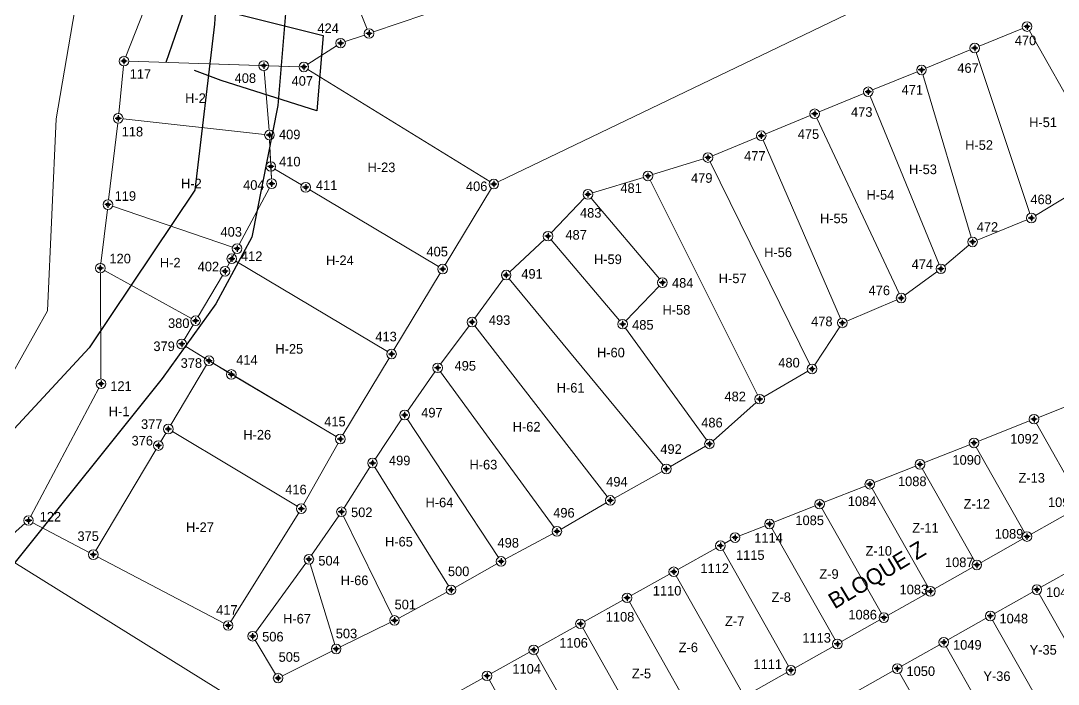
# Model space of a CAD drawing. Header units: millimetres. Extents: x 612074 to 614541, y 1316471 to 1317841.
# Drawn here: x 612717.3 to 612879.4, y 1317209.8 to 1317313.5 of the extents above; entities that cross this region are included whole.
import ezdxf
from ezdxf.enums import TextEntityAlignment as Align

# ---------------------------------------------------------------- set-up
doc = ezdxf.new("R2010")
doc.units = ezdxf.units.MM
doc.layers.add('CAPA ROJA', color=1, linetype='Continuous')
doc.styles.add('Styledgn003', font='dgn003.shx')

msp = doc.modelspace()

# ---------------------------------------------------------------- linework, layer by layer
at = {"layer": 'CAPA ROJA', "color": 1, "linetype": 'Continuous'}
for p, q in [((612749.11, 1317338.64), (612747.56, 1317312.98)), ((612759.51, 1317325.41), (612757.46, 1317300.25)), ((612747.56, 1317312.98), (612744.48, 1317287.05)), ((612757.46, 1317300.25), (612753.37, 1317279.67)), ((612744.48, 1317287.05), (612727.94, 1317262.42)), ((612753.37, 1317279.67), (612747.77, 1317269.26)), ((612747.77, 1317269.26), (612739.37, 1317257.58)), ((612727.94, 1317262.42), (612706.32, 1317239.06)), ((612739.37, 1317257.58), (612715.97, 1317228.38))]:
    msp.add_line(p, q, dxfattribs=at)
at = {"layer": 'CAPA ROJA', "color": 1, "linetype": 'Continuous', "lineweight": 13}
for p, q in [((612771.41, 1317312.19), (612762.08, 1317335.46)), ((612762.08, 1317335.46), (612771.41, 1317312.19)), ((612741.25, 1317327.15), (612733.67, 1317307.89)), ((612741.25, 1317327.15), (612733.67, 1317307.89)), ((612727.61, 1317326.23), (612722.79, 1317298.16)), ((612791.87, 1317288.31), (612866.75, 1317324.34)), ((612772.4, 1317311.74), (612784.44, 1317315.82)), ((612873.81, 1317312.3), (612867.03, 1317309.52)), ((612886.86, 1317290.69), (612874.87, 1317311.93)), ((612767.95, 1317310.23), (612770.98, 1317311.25)), ((612762.13, 1317306.69), (612766.61, 1317309.58)), ((612865.64, 1317308.95), (612858.7, 1317306.1)), ((612734.15, 1317307.17), (612754.48, 1317306.51)), ((612734.15, 1317307.17), (612760.75, 1317306.3)), ((612866.57, 1317308.52), (612874.94, 1317283.38)), ((612874.94, 1317283.38), (612866.57, 1317308.52)), ((612733.32, 1317306.45), (612732.58, 1317298.99)), ((612732.58, 1317298.99), (612733.32, 1317306.45)), ((612755.29, 1317305.74), (612756.07, 1317296.38)), ((612755.29, 1317305.74), (612756.07, 1317296.38)), ((612760.75, 1317306.3), (612755.98, 1317306.46)), ((612790.55, 1317288.37), (612762.14, 1317305.88)), ((612857.32, 1317305.53), (612850.38, 1317302.68)), ((612858.22, 1317305.1), (612865.78, 1317279.66)), ((612865.78, 1317279.66), (612858.22, 1317305.1)), ((612848.99, 1317302.11), (612842.02, 1317299.25)), ((612849.97, 1317301.7), (612860.75, 1317275.43)), ((612860.75, 1317275.43), (612849.97, 1317301.7)), ((612722.79, 1317298.16), (612721.46, 1317268.17)), ((612732.42, 1317297.49), (612730.98, 1317285.51)), ((612732.42, 1317297.49), (612730.98, 1317285.51)), ((612755.38, 1317295.72), (612733.25, 1317298.16)), ((612755.38, 1317295.72), (612733.25, 1317298.16)), ((612840.63, 1317298.68), (612833.67, 1317295.82)), ((612841.64, 1317298.29), (612854.51, 1317270.86)), ((612854.51, 1317270.86), (612841.64, 1317298.29)), ((612756.16, 1317294.89), (612756.31, 1317291.47)), ((612756.44, 1317288.79), (612756.16, 1317294.89)), ((612832.28, 1317295.25), (612825.34, 1317292.4)), ((612833.27, 1317294.85), (612845.34, 1317266.97)), ((612845.34, 1317266.97), (612833.27, 1317294.85)), ((612823.93, 1317291.9), (612815.99, 1317289.46)), ((612824.98, 1317291.44), (612840.58, 1317259.78)), ((612840.58, 1317259.78), (612824.98, 1317291.44)), ((612756.38, 1317289.97), (612756.44, 1317288.79)), ((612756.99, 1317290.33), (612761.14, 1317287.86)), ((612875.82, 1317283.06), (612886.59, 1317289.64)), ((612814.55, 1317289.03), (612806.61, 1317286.59)), ((612815.61, 1317288.57), (612832.39, 1317255.05)), ((612832.39, 1317255.05), (612815.61, 1317288.57)), ((612756.12, 1317287.38), (612751.42, 1317278.55)), ((612751.42, 1317278.55), (612756.12, 1317287.38)), ((612762.43, 1317287.09), (612782.55, 1317275.09)), ((612783.59, 1317275.35), (612790.8, 1317287.34)), ((612750.36, 1317278.13), (612731.6, 1317284.52)), ((612731.6, 1317284.52), (612750.36, 1317278.13)), ((612805.37, 1317285.83), (612800.18, 1317280.39)), ((612806.38, 1317285.8), (612817.05, 1317273.16)), ((612817.05, 1317273.16), (612806.38, 1317285.8)), ((612730.81, 1317284.02), (612729.79, 1317275.58)), ((612730.81, 1317284.02), (612729.79, 1317275.58)), ((612866.69, 1317279.22), (612874.49, 1317282.39)), ((612799.11, 1317279.33), (612793.67, 1317274.27)), ((612800.14, 1317279.27), (612810.82, 1317266.66)), ((612810.82, 1317266.66), (612800.14, 1317279.27)), ((612861.6, 1317275.22), (612865.42, 1317278.45)), ((612749.54, 1317275.02), (612750.72, 1317277.22)), ((612750.72, 1317277.22), (612750.59, 1317276.98)), ((612749.88, 1317275.66), (612749.54, 1317275.02)), ((612750.88, 1317275.93), (612774.56, 1317261.81)), ((612774.56, 1317261.81), (612750.88, 1317275.93)), ((612729.71, 1317274.09), (612729.8, 1317257.53)), ((612729.71, 1317274.09), (612729.8, 1317257.53)), ((612743.93, 1317266.99), (612730.36, 1317274.48)), ((612730.36, 1317274.48), (612743.93, 1317266.99)), ((612744.97, 1317267.27), (612748.81, 1317273.71)), ((612748.81, 1317273.71), (612744.97, 1317267.27)), ((612775.59, 1317262.07), (612782.81, 1317274.06)), ((612792.68, 1317273.16), (612788.22, 1317267.03)), ((612793.6, 1317273.18), (612817.67, 1317244.05)), ((612817.67, 1317244.05), (612793.6, 1317273.18)), ((612855.43, 1317270.62), (612860.43, 1317274.29)), ((612817.02, 1317272.04), (612811.83, 1317266.63)), ((612811.83, 1317266.63), (612817.02, 1317272.04)), ((612846.33, 1317266.58), (612854.14, 1317269.89)), ((612721.46, 1317268.17), (612698.53, 1317227.56)), ((612742.8, 1317263.64), (612744.2, 1317265.98)), ((612744.2, 1317265.98), (612742.8, 1317263.64)), ((612787.33, 1317265.82), (612782.87, 1317259.87)), ((612788.24, 1317265.83), (612808.92, 1317239.15)), ((612808.92, 1317239.15), (612788.24, 1317265.83)), ((612811.75, 1317265.48), (612824.44, 1317248)), ((612824.44, 1317248), (612811.75, 1317265.48)), ((612841.33, 1317259.73), (612845.23, 1317265.66)), ((612746.04, 1317260.78), (612743.06, 1317262.61)), ((612743.06, 1317262.61), (612749.53, 1317258.63)), ((612766.57, 1317248.53), (612747.32, 1317260)), ((612767.6, 1317248.79), (612774.82, 1317260.78)), ((612740.7, 1317250.36), (612746.29, 1317259.74)), ((612746.29, 1317259.74), (612740.7, 1317250.36)), ((612781.99, 1317258.65), (612777.68, 1317252.52)), ((612782.86, 1317258.66), (612800.6, 1317234.32)), ((612800.6, 1317234.32), (612782.86, 1317258.66)), ((612833.37, 1317254.75), (612840.26, 1317258.73)), ((612750.82, 1317257.86), (612766.57, 1317248.53)), ((612729.45, 1317256.11), (612718.83, 1317236.08)), ((612729.45, 1317256.11), (612718.83, 1317236.08)), ((612888.04, 1317256.18), (612876.3, 1317251.53)), ((612825.44, 1317247.89), (612832.16, 1317253.88)), ((612776.83, 1317251.28), (612772.64, 1317245.02)), ((612777.66, 1317251.28), (612791.91, 1317229.66)), ((612791.91, 1317229.66), (612777.66, 1317251.28)), ((612874.9, 1317250.98), (612866.91, 1317247.81)), ((612882.82, 1317238.5), (612875.97, 1317250.6)), ((612875.97, 1317250.6), (612882.82, 1317238.5)), ((612739.16, 1317247.77), (612739.93, 1317249.07)), ((612739.93, 1317249.07), (612739.16, 1317247.77)), ((612740.96, 1317249.33), (612760.46, 1317237.64)), ((612760.46, 1317237.64), (612740.96, 1317249.33)), ((612761.47, 1317237.91), (612766.85, 1317247.49)), ((612818.79, 1317243.85), (612824.24, 1317247.01)), ((612865.52, 1317247.26), (612858.46, 1317244.47)), ((612729, 1317230.74), (612738.39, 1317246.48)), ((612738.39, 1317246.48), (612729, 1317230.74)), ((612874.12, 1317233.57), (612866.58, 1317246.88)), ((612866.58, 1317246.88), (612874.12, 1317233.57)), ((612767.78, 1317237.42), (612771.83, 1317243.77)), ((612772.62, 1317243.76), (612784.11, 1317225.21)), ((612772.62, 1317243.76), (612784.11, 1317225.21)), ((612857.07, 1317243.91), (612850.63, 1317241.36)), ((612810.03, 1317238.93), (612817.49, 1317243.1)), ((612866.29, 1317229.13), (612858.14, 1317243.54)), ((612858.14, 1317243.54), (612866.29, 1317229.13)), ((612849.23, 1317240.81), (612842.79, 1317238.26)), ((612859.03, 1317225.02), (612850.3, 1317240.44)), ((612850.3, 1317240.44), (612859.03, 1317225.02)), ((612801.69, 1317234.09), (612808.73, 1317238.18)), ((612841.4, 1317237.71), (612834.95, 1317235.16)), ((612842.46, 1317237.33), (612851.76, 1317220.9)), ((612851.76, 1317220.9), (612842.46, 1317237.33)), ((612875.14, 1317233.28), (612882.54, 1317237.47)), ((612750.08, 1317219.66), (612760.7, 1317236.62)), ((612762.71, 1317229.98), (612766.95, 1317236.17)), ((612775.34, 1317220.49), (612767.71, 1317236.11)), ((612767.71, 1317236.11), (612775.34, 1317220.49)), ((612717.91, 1317234.93), (612713.71, 1317231.26)), ((612719.14, 1317235.07), (612727.95, 1317230.44)), ((612833.56, 1317234.61), (612829.58, 1317233.03)), ((612844.5, 1317216.79), (612834.63, 1317234.23)), ((612834.63, 1317234.23), (612844.5, 1317216.79)), ((612792.98, 1317229.39), (612800.38, 1317233.36)), ((612828.23, 1317232.39), (612827.25, 1317231.84)), ((612867.31, 1317228.85), (612873.84, 1317232.55)), ((612825.94, 1317231.11), (612819.95, 1317227.78)), ((612837.24, 1317212.67), (612826.96, 1317230.82)), ((612826.96, 1317230.82), (612837.24, 1317212.67)), ((612752.42, 1317206.36), (612713.78, 1317230.37)), ((612729.28, 1317229.75), (612749.02, 1317219.37)), ((612753.94, 1317217.94), (612761.84, 1317228.76)), ((612766.34, 1317216.07), (612762.5, 1317228.65)), ((612762.5, 1317228.65), (612766.34, 1317216.07)), ((612785.16, 1317224.95), (612791.67, 1317228.66)), ((612860.05, 1317224.73), (612866.01, 1317228.11)), ((612882.64, 1317228.36), (612876.68, 1317224.99)), ((612818.64, 1317227.05), (612812.66, 1317223.71)), ((612829.97, 1317208.55), (612819.67, 1317226.76)), ((612819.67, 1317226.76), (612829.97, 1317208.55)), ((612783.84, 1317224.22), (612776.33, 1317220.17)), ((612811.35, 1317222.98), (612805.37, 1317219.64)), ((612822.71, 1317204.44), (612812.38, 1317222.69)), ((612812.38, 1317222.69), (612822.71, 1317204.44)), ((612852.78, 1317220.62), (612858.74, 1317223.99)), ((612875.37, 1317224.25), (612869.41, 1317220.87)), ((612876.39, 1317223.97), (612883.98, 1317210.56)), ((612883.98, 1317210.56), (612876.39, 1317223.97)), ((612775, 1317219.48), (612767.23, 1317215.68)), ((612845.52, 1317216.5), (612851.48, 1317219.88)), ((612868.11, 1317220.14), (612862.15, 1317216.76)), ((612869.13, 1317219.85), (612876.72, 1317206.45)), ((612876.72, 1317206.45), (612869.13, 1317219.85)), ((612804.06, 1317218.91), (612798.08, 1317215.58)), ((612815.44, 1317200.32), (612805.09, 1317218.63)), ((612805.09, 1317218.63), (612815.44, 1317200.32)), ((612757.09, 1317211.44), (612753.89, 1317216.7)), ((612765.88, 1317215.02), (612758.15, 1317211.14)), ((612796.77, 1317214.85), (612790.79, 1317211.51)), ((612808.18, 1317196.21), (612797.79, 1317214.56)), ((612797.79, 1317214.56), (612808.18, 1317196.21)), ((612838.26, 1317212.39), (612844.22, 1317215.76)), ((612860.84, 1317216.02), (612854.88, 1317212.65)), ((612861.86, 1317215.74), (612869.45, 1317202.34)), ((612869.45, 1317202.34), (612861.86, 1317215.74)), ((612830.99, 1317208.27), (612836.95, 1317211.65)), ((612853.58, 1317211.91), (612847.62, 1317208.54)), ((612854.6, 1317211.63), (612862.18, 1317198.23)), ((612862.18, 1317198.23), (612854.6, 1317211.63)), ((612789.48, 1317210.78), (612783.5, 1317207.45)), ((612800.92, 1317192.09), (612790.5, 1317210.49)), ((612790.5, 1317210.49), (612800.92, 1317192.09))]:
    msp.add_line(p, q, dxfattribs=at)
at = {"layer": 'CAPA ROJA', "color": 1, "lineweight": 30, "ltscale": 0.5}
for p, q in [((612739.97, 1317307.01), (612743.29, 1317316.5)), ((612743.29, 1317316.5), (612764.51, 1317311.21)), ((612764.51, 1317311.21), (612763.52, 1317299.43)), ((612748.6, 1317304.17), (612744.41, 1317305.71)), ((612763.52, 1317299.43), (612748.6, 1317304.17))]:
    msp.add_line(p, q, dxfattribs=at)
at = {"layer": 'CAPA ROJA', "color": 0, "linetype": 'ByBlock', "lineweight": -2}
for p, q in [((612771.69, 1317312), (612771.69, 1317311)), ((612771.69, 1317312), (612771.69, 1317311)), ((612875, 1317312.59), (612874, 1317312.59)), ((612874.5, 1317313.09), (612874.5, 1317312.09)), ((612767.24, 1317310.49), (612767.24, 1317309.49)), ((612772.19, 1317311.5), (612771.19, 1317311.5)), ((612772.19, 1317311.5), (612771.19, 1317311.5)), ((612767.74, 1317309.99), (612766.74, 1317309.99)), ((612866.83, 1317309.23), (612865.83, 1317309.23)), ((612866.83, 1317309.23), (612865.83, 1317309.23)), ((612866.33, 1317309.73), (612866.33, 1317308.73)), ((612866.33, 1317309.73), (612866.33, 1317308.73)), ((612733.9, 1317307.19), (612732.9, 1317307.19)), ((612733.9, 1317307.19), (612732.9, 1317307.19)), ((612733.9, 1317307.19), (612732.9, 1317307.19)), ((612733.4, 1317307.69), (612733.4, 1317306.69)), ((612733.4, 1317307.69), (612733.4, 1317306.69)), ((612733.4, 1317307.69), (612733.4, 1317306.69)), ((612755.23, 1317306.98), (612755.23, 1317305.98)), ((612755.23, 1317306.98), (612755.23, 1317305.98)), ((612755.73, 1317306.48), (612754.73, 1317306.48)), ((612755.73, 1317306.48), (612754.73, 1317306.48)), ((612762, 1317306.28), (612761, 1317306.28)), ((612762, 1317306.28), (612761, 1317306.28)), ((612761.5, 1317306.78), (612761.5, 1317305.78)), ((612761.5, 1317306.78), (612761.5, 1317305.78)), ((612858.51, 1317305.81), (612857.51, 1317305.81)), ((612858.51, 1317305.81), (612857.51, 1317305.81)), ((612858.01, 1317306.31), (612858.01, 1317305.31)), ((612858.01, 1317306.31), (612858.01, 1317305.31)), ((612850.19, 1317302.4), (612849.19, 1317302.4)), ((612850.19, 1317302.4), (612849.19, 1317302.4)), ((612849.69, 1317302.9), (612849.69, 1317301.9)), ((612849.69, 1317302.9), (612849.69, 1317301.9)), ((612841.82, 1317298.96), (612840.83, 1317298.96)), ((612841.82, 1317298.96), (612840.83, 1317298.96)), ((612841.32, 1317299.46), (612841.32, 1317298.46)), ((612841.32, 1317299.46), (612841.32, 1317298.46)), ((612733, 1317298.24), (612732, 1317298.24)), ((612733, 1317298.24), (612732, 1317298.24)), ((612733, 1317298.24), (612732, 1317298.24)), ((612732.5, 1317298.74), (612732.5, 1317297.74)), ((612732.5, 1317298.74), (612732.5, 1317297.74)), ((612732.5, 1317298.74), (612732.5, 1317297.74)), ((612756.63, 1317295.64), (612755.63, 1317295.64)), ((612756.63, 1317295.64), (612755.63, 1317295.64)), ((612756.63, 1317295.64), (612755.63, 1317295.64)), ((612756.13, 1317296.14), (612756.13, 1317295.14)), ((612756.13, 1317296.14), (612756.13, 1317295.14)), ((612756.13, 1317296.14), (612756.13, 1317295.14)), ((612832.97, 1317296.03), (612832.97, 1317295.03)), ((612832.97, 1317296.03), (612832.97, 1317295.03)), ((612833.47, 1317295.53), (612832.47, 1317295.53)), ((612833.47, 1317295.53), (612832.47, 1317295.53)), ((612824.65, 1317292.62), (612824.65, 1317291.62)), ((612824.65, 1317292.62), (612824.65, 1317291.62)), ((612756.35, 1317291.22), (612756.35, 1317290.22)), ((612756.35, 1317291.22), (612756.35, 1317290.22)), ((612825.15, 1317292.12), (612824.15, 1317292.12)), ((612825.15, 1317292.12), (612824.15, 1317292.12)), ((612756.85, 1317290.72), (612755.85, 1317290.72)), ((612756.85, 1317290.72), (612755.85, 1317290.72)), ((612815.77, 1317289.25), (612814.77, 1317289.25)), ((612815.77, 1317289.25), (612814.77, 1317289.25)), ((612815.27, 1317289.74), (612815.27, 1317288.75)), ((612815.27, 1317289.74), (612815.27, 1317288.75)), ((612756.97, 1317288.04), (612755.97, 1317288.04)), ((612756.97, 1317288.04), (612755.97, 1317288.04)), ((612756.47, 1317288.54), (612756.47, 1317287.54)), ((612756.47, 1317288.54), (612756.47, 1317287.54)), ((612761.79, 1317287.97), (612761.79, 1317286.97)), ((612791.69, 1317287.98), (612790.69, 1317287.98)), ((612791.19, 1317288.48), (612791.19, 1317287.48)), ((612762.29, 1317287.47), (612761.29, 1317287.47)), ((612806.39, 1317286.37), (612805.39, 1317286.37)), ((612806.39, 1317286.37), (612805.39, 1317286.37)), ((612805.89, 1317286.87), (612805.89, 1317285.87)), ((612805.89, 1317286.87), (612805.89, 1317285.87)), ((612731.39, 1317284.77), (612730.39, 1317284.77)), ((612731.39, 1317284.77), (612730.39, 1317284.77)), ((612731.39, 1317284.77), (612730.39, 1317284.77)), ((612730.89, 1317285.27), (612730.89, 1317284.27)), ((612730.89, 1317285.27), (612730.89, 1317284.27)), ((612730.89, 1317285.27), (612730.89, 1317284.27)), ((612875.68, 1317282.67), (612874.68, 1317282.67)), ((612875.68, 1317282.67), (612874.68, 1317282.67)), ((612875.18, 1317283.17), (612875.18, 1317282.17)), ((612875.18, 1317283.17), (612875.18, 1317282.17)), ((612800.16, 1317279.84), (612799.16, 1317279.84)), ((612800.16, 1317279.84), (612799.16, 1317279.84)), ((612799.66, 1317280.34), (612799.66, 1317279.34)), ((612799.66, 1317280.34), (612799.66, 1317279.34)), ((612865.99, 1317279.44), (612865.99, 1317278.44)), ((612865.99, 1317279.44), (612865.99, 1317278.44)), ((612751.57, 1317277.89), (612750.57, 1317277.89)), ((612751.57, 1317277.89), (612750.57, 1317277.89)), ((612751.57, 1317277.89), (612750.57, 1317277.89)), ((612751.07, 1317278.39), (612751.07, 1317277.39)), ((612751.07, 1317278.39), (612751.07, 1317277.39)), ((612751.07, 1317278.39), (612751.07, 1317277.39)), ((612866.49, 1317278.94), (612865.49, 1317278.94)), ((612866.49, 1317278.94), (612865.49, 1317278.94)), ((612750.74, 1317276.32), (612749.74, 1317276.32)), ((612750.74, 1317276.32), (612749.74, 1317276.32)), ((612750.24, 1317276.82), (612750.24, 1317275.82)), ((612750.24, 1317276.82), (612750.24, 1317275.82)), ((612730.2, 1317274.84), (612729.2, 1317274.84)), ((612730.2, 1317274.84), (612729.2, 1317274.84)), ((612730.2, 1317274.84), (612729.2, 1317274.84)), ((612729.7, 1317275.34), (612729.7, 1317274.34)), ((612729.7, 1317275.34), (612729.7, 1317274.34)), ((612729.7, 1317275.34), (612729.7, 1317274.34)), ((612749.19, 1317274.86), (612749.19, 1317273.86)), ((612749.19, 1317274.86), (612749.19, 1317273.86)), ((612783.7, 1317274.7), (612782.7, 1317274.7)), ((612783.7, 1317274.7), (612782.7, 1317274.7)), ((612783.2, 1317275.2), (612783.2, 1317274.2)), ((612783.2, 1317275.2), (612783.2, 1317274.2)), ((612861.53, 1317274.74), (612860.53, 1317274.74)), ((612861.53, 1317274.74), (612860.53, 1317274.74)), ((612861.03, 1317275.24), (612861.03, 1317274.24)), ((612861.03, 1317275.24), (612861.03, 1317274.24)), ((612749.69, 1317274.36), (612748.69, 1317274.36)), ((612749.69, 1317274.36), (612748.69, 1317274.36)), ((612793.62, 1317273.76), (612792.62, 1317273.76)), ((612793.62, 1317273.76), (612792.62, 1317273.76)), ((612793.12, 1317274.26), (612793.12, 1317273.26)), ((612793.12, 1317274.26), (612793.12, 1317273.26)), ((612817.53, 1317273.08), (612817.53, 1317272.08)), ((612817.53, 1317273.08), (612817.53, 1317272.08)), ((612818.03, 1317272.58), (612817.03, 1317272.58)), ((612818.03, 1317272.58), (612817.03, 1317272.58)), ((612855.33, 1317270.18), (612854.33, 1317270.18)), ((612855.33, 1317270.18), (612854.33, 1317270.18)), ((612854.83, 1317270.68), (612854.83, 1317269.68)), ((612854.83, 1317270.68), (612854.83, 1317269.68)), ((612745.08, 1317266.63), (612744.08, 1317266.63)), ((612745.08, 1317266.63), (612744.08, 1317266.63)), ((612745.08, 1317266.63), (612744.08, 1317266.63)), ((612744.58, 1317267.13), (612744.58, 1317266.13)), ((612744.58, 1317267.13), (612744.58, 1317266.13)), ((612744.58, 1317267.13), (612744.58, 1317266.13)), ((612787.78, 1317266.92), (612787.78, 1317265.92)), ((612787.78, 1317266.92), (612787.78, 1317265.92)), ((612811.31, 1317266.59), (612811.31, 1317265.59)), ((612811.31, 1317266.59), (612811.31, 1317265.59)), ((612811.31, 1317266.59), (612811.31, 1317265.59)), ((612845.64, 1317266.79), (612845.64, 1317265.79)), ((612845.64, 1317266.79), (612845.64, 1317265.79)), ((612788.28, 1317266.42), (612787.28, 1317266.42)), ((612788.28, 1317266.42), (612787.28, 1317266.42)), ((612811.81, 1317266.09), (612810.81, 1317266.09)), ((612811.81, 1317266.09), (612810.81, 1317266.09)), ((612811.81, 1317266.09), (612810.81, 1317266.09)), ((612846.14, 1317266.29), (612845.14, 1317266.29)), ((612846.14, 1317266.29), (612845.14, 1317266.29)), ((612742.42, 1317263.5), (612742.42, 1317262.5)), ((612742.42, 1317263.5), (612742.42, 1317262.5)), ((612742.92, 1317263), (612741.92, 1317263)), ((612742.92, 1317263), (612741.92, 1317263)), ((612775.21, 1317261.93), (612775.21, 1317260.93)), ((612775.21, 1317261.93), (612775.21, 1317260.93)), ((612747.18, 1317260.38), (612746.18, 1317260.38)), ((612747.18, 1317260.38), (612746.18, 1317260.38)), ((612746.68, 1317260.88), (612746.68, 1317259.88)), ((612746.68, 1317260.88), (612746.68, 1317259.88)), ((612775.71, 1317261.43), (612774.71, 1317261.43)), ((612775.71, 1317261.43), (612774.71, 1317261.43)), ((612750.17, 1317258.74), (612750.17, 1317257.74)), ((612782.92, 1317259.27), (612781.92, 1317259.27)), ((612782.92, 1317259.27), (612781.92, 1317259.27)), ((612782.42, 1317259.77), (612782.42, 1317258.77)), ((612782.42, 1317259.77), (612782.42, 1317258.77)), ((612841.41, 1317259.1), (612840.41, 1317259.1)), ((612841.41, 1317259.1), (612840.41, 1317259.1)), ((612840.91, 1317259.6), (612840.91, 1317258.6)), ((612840.91, 1317259.6), (612840.91, 1317258.6)), ((612730.31, 1317256.78), (612729.31, 1317256.78)), ((612730.31, 1317256.78), (612729.31, 1317256.78)), ((612729.81, 1317257.28), (612729.81, 1317256.28)), ((612729.81, 1317257.28), (612729.81, 1317256.28)), ((612750.67, 1317258.24), (612749.67, 1317258.24)), ((612833.22, 1317254.38), (612832.22, 1317254.38)), ((612833.22, 1317254.38), (612832.22, 1317254.38)), ((612832.72, 1317254.88), (612832.72, 1317253.88)), ((612832.72, 1317254.88), (612832.72, 1317253.88)), ((612777.75, 1317251.9), (612776.75, 1317251.9)), ((612777.75, 1317251.9), (612776.75, 1317251.9)), ((612777.25, 1317252.4), (612777.25, 1317251.4)), ((612777.25, 1317252.4), (612777.25, 1317251.4)), ((612876.1, 1317251.25), (612875.1, 1317251.25)), ((612876.1, 1317251.25), (612875.1, 1317251.25)), ((612875.6, 1317251.75), (612875.6, 1317250.75)), ((612875.6, 1317251.75), (612875.6, 1317250.75)), ((612740.82, 1317249.71), (612739.82, 1317249.71)), ((612740.82, 1317249.71), (612739.82, 1317249.71)), ((612740.82, 1317249.71), (612739.82, 1317249.71)), ((612740.32, 1317250.21), (612740.32, 1317249.21)), ((612740.32, 1317250.21), (612740.32, 1317249.21)), ((612740.32, 1317250.21), (612740.32, 1317249.21)), ((612767.21, 1317248.65), (612767.21, 1317247.65)), ((612767.21, 1317248.65), (612767.21, 1317247.65)), ((612739.27, 1317247.13), (612738.27, 1317247.13)), ((612739.27, 1317247.13), (612738.27, 1317247.13)), ((612738.77, 1317247.63), (612738.77, 1317246.63)), ((612738.77, 1317247.63), (612738.77, 1317246.63)), ((612767.71, 1317248.15), (612766.71, 1317248.15)), ((612767.71, 1317248.15), (612766.71, 1317248.15)), ((612825.38, 1317247.39), (612824.38, 1317247.39)), ((612825.38, 1317247.39), (612824.38, 1317247.39)), ((612824.88, 1317247.89), (612824.88, 1317246.89)), ((612824.88, 1317247.89), (612824.88, 1317246.89)), ((612866.71, 1317247.54), (612865.71, 1317247.54)), ((612866.71, 1317247.54), (612865.71, 1317247.54)), ((612866.21, 1317248.04), (612866.21, 1317247.04)), ((612866.21, 1317248.04), (612866.21, 1317247.04)), ((612772.73, 1317244.4), (612771.73, 1317244.4)), ((612772.73, 1317244.4), (612771.73, 1317244.4)), ((612772.23, 1317244.9), (612772.23, 1317243.9)), ((612772.23, 1317244.9), (612772.23, 1317243.9)), ((612818.14, 1317243.97), (612818.14, 1317242.97)), ((612818.14, 1317243.97), (612818.14, 1317242.97)), ((612858.27, 1317244.19), (612857.27, 1317244.19)), ((612858.27, 1317244.19), (612857.27, 1317244.19)), ((612857.77, 1317244.69), (612857.77, 1317243.69)), ((612857.77, 1317244.69), (612857.77, 1317243.69)), ((612818.64, 1317243.47), (612817.64, 1317243.47)), ((612818.64, 1317243.47), (612817.64, 1317243.47)), ((612850.43, 1317241.09), (612849.43, 1317241.09)), ((612850.43, 1317241.09), (612849.43, 1317241.09)), ((612849.93, 1317241.59), (612849.93, 1317240.59)), ((612849.93, 1317241.59), (612849.93, 1317240.59)), ((612809.38, 1317239.06), (612809.38, 1317238.06)), ((612809.38, 1317239.06), (612809.38, 1317238.06)), ((612761.6, 1317237.26), (612760.6, 1317237.26)), ((612761.6, 1317237.26), (612760.6, 1317237.26)), ((612761.1, 1317237.76), (612761.1, 1317236.76)), ((612761.1, 1317237.76), (612761.1, 1317236.76)), ((612767.38, 1317237.28), (612767.38, 1317236.28)), ((612767.38, 1317237.28), (612767.38, 1317236.28)), ((612809.88, 1317238.56), (612808.88, 1317238.56)), ((612809.88, 1317238.56), (612808.88, 1317238.56)), ((612842.59, 1317237.98), (612841.59, 1317237.98)), ((612842.59, 1317237.98), (612841.59, 1317237.98)), ((612842.09, 1317238.48), (612842.09, 1317237.48)), ((612842.09, 1317238.48), (612842.09, 1317237.48)), ((612718.48, 1317235.92), (612718.48, 1317234.92)), ((612718.48, 1317235.92), (612718.48, 1317234.92)), ((612767.88, 1317236.78), (612766.88, 1317236.78)), ((612767.88, 1317236.78), (612766.88, 1317236.78)), ((612718.98, 1317235.42), (612717.98, 1317235.42)), ((612718.98, 1317235.42), (612717.98, 1317235.42)), ((612801.04, 1317234.22), (612801.04, 1317233.22)), ((612801.04, 1317234.22), (612801.04, 1317233.22)), ((612834.76, 1317234.88), (612833.76, 1317234.88)), ((612834.76, 1317234.88), (612833.76, 1317234.88)), ((612834.26, 1317235.38), (612834.26, 1317234.38)), ((612834.26, 1317235.38), (612834.26, 1317234.38)), ((612801.54, 1317233.72), (612800.54, 1317233.72)), ((612801.54, 1317233.72), (612800.54, 1317233.72)), ((612829.38, 1317232.75), (612828.38, 1317232.75)), ((612828.88, 1317233.25), (612828.88, 1317232.25)), ((612874.99, 1317232.91), (612873.99, 1317232.91)), ((612874.99, 1317232.91), (612873.99, 1317232.91)), ((612874.49, 1317233.41), (612874.49, 1317232.41)), ((612874.49, 1317233.41), (612874.49, 1317232.41)), ((612827.09, 1317231.48), (612826.09, 1317231.48)), ((612827.09, 1317231.48), (612826.09, 1317231.48)), ((612826.59, 1317231.98), (612826.59, 1317230.98)), ((612826.59, 1317231.98), (612826.59, 1317230.98)), ((612729.11, 1317230.09), (612728.11, 1317230.09)), ((612729.11, 1317230.09), (612728.11, 1317230.09)), ((612728.61, 1317230.59), (612728.61, 1317229.59)), ((612728.61, 1317230.59), (612728.61, 1317229.59)), ((612762.79, 1317229.36), (612761.79, 1317229.36)), ((612762.79, 1317229.36), (612761.79, 1317229.36)), ((612762.29, 1317229.86), (612762.29, 1317228.86)), ((612762.29, 1317229.86), (612762.29, 1317228.86)), ((612792.32, 1317229.53), (612792.32, 1317228.53)), ((612792.32, 1317229.53), (612792.32, 1317228.53)), ((612792.82, 1317229.03), (612791.82, 1317229.03)), ((612792.82, 1317229.03), (612791.82, 1317229.03)), ((612819.3, 1317227.91), (612819.3, 1317226.91)), ((612819.3, 1317227.91), (612819.3, 1317226.91)), ((612867.16, 1317228.48), (612866.16, 1317228.48)), ((612867.16, 1317228.48), (612866.16, 1317228.48)), ((612866.66, 1317228.98), (612866.66, 1317227.98)), ((612866.66, 1317228.98), (612866.66, 1317227.98)), ((612819.8, 1317227.41), (612818.8, 1317227.41)), ((612819.8, 1317227.41), (612818.8, 1317227.41)), ((612785, 1317224.58), (612784.01, 1317224.58)), ((612785, 1317224.58), (612784.01, 1317224.58)), ((612784.5, 1317225.08), (612784.5, 1317224.08)), ((612784.5, 1317225.08), (612784.5, 1317224.08)), ((612859.9, 1317224.36), (612858.9, 1317224.36)), ((612859.9, 1317224.36), (612858.9, 1317224.36)), ((612859.4, 1317224.86), (612859.4, 1317223.86)), ((612859.4, 1317224.86), (612859.4, 1317223.86)), ((612876.52, 1317224.62), (612875.53, 1317224.62)), ((612876.52, 1317224.62), (612875.53, 1317224.62)), ((612876.03, 1317225.12), (612876.03, 1317224.12)), ((612876.03, 1317225.12), (612876.03, 1317224.12)), ((612812.51, 1317223.34), (612811.51, 1317223.34)), ((612812.51, 1317223.34), (612811.51, 1317223.34)), ((612812.01, 1317223.84), (612812.01, 1317222.84)), ((612812.01, 1317223.84), (612812.01, 1317222.84)), ((612749.68, 1317219.52), (612749.68, 1317218.52)), ((612776.17, 1317219.81), (612775.17, 1317219.81)), ((612776.17, 1317219.81), (612775.17, 1317219.81)), ((612775.67, 1317220.31), (612775.67, 1317219.31)), ((612775.67, 1317220.31), (612775.67, 1317219.31)), ((612804.72, 1317219.78), (612804.72, 1317218.78)), ((612804.72, 1317219.78), (612804.72, 1317218.78)), ((612852.63, 1317220.25), (612851.63, 1317220.25)), ((612852.63, 1317220.25), (612851.63, 1317220.25)), ((612852.13, 1317220.75), (612852.13, 1317219.75)), ((612852.13, 1317220.75), (612852.13, 1317219.75)), ((612869.26, 1317220.51), (612868.26, 1317220.51)), ((612869.26, 1317220.51), (612868.26, 1317220.51)), ((612868.76, 1317221.01), (612868.76, 1317220.01)), ((612868.76, 1317221.01), (612868.76, 1317220.01)), ((612750.18, 1317219.02), (612749.18, 1317219.02)), ((612753.5, 1317217.84), (612753.5, 1317216.84)), ((612805.22, 1317219.28), (612804.22, 1317219.28)), ((612805.22, 1317219.28), (612804.22, 1317219.28)), ((612754, 1317217.34), (612753, 1317217.34)), ((612844.87, 1317216.63), (612844.87, 1317215.63)), ((612844.87, 1317216.63), (612844.87, 1317215.63)), ((612861.99, 1317216.39), (612860.99, 1317216.39)), ((612861.99, 1317216.39), (612860.99, 1317216.39)), ((612861.49, 1317216.89), (612861.49, 1317215.89)), ((612861.49, 1317216.89), (612861.49, 1317215.89)), ((612767.05, 1317215.35), (612766.05, 1317215.35)), ((612767.05, 1317215.35), (612766.05, 1317215.35)), ((612766.55, 1317215.85), (612766.55, 1317214.85)), ((612766.55, 1317215.85), (612766.55, 1317214.85)), ((612797.92, 1317215.21), (612796.92, 1317215.21)), ((612797.92, 1317215.21), (612796.92, 1317215.21)), ((612797.42, 1317215.71), (612797.42, 1317214.71)), ((612797.42, 1317215.71), (612797.42, 1317214.71)), ((612845.37, 1317216.13), (612844.37, 1317216.13)), ((612845.37, 1317216.13), (612844.37, 1317216.13)), ((612790.13, 1317211.65), (612790.13, 1317210.65)), ((612790.13, 1317211.65), (612790.13, 1317210.65)), ((612838.1, 1317212.02), (612837.1, 1317212.02)), ((612838.1, 1317212.02), (612837.1, 1317212.02)), ((612837.6, 1317212.52), (612837.6, 1317211.52)), ((612837.6, 1317212.52), (612837.6, 1317211.52)), ((612854.73, 1317212.28), (612853.73, 1317212.28)), ((612854.73, 1317212.28), (612853.73, 1317212.28)), ((612854.23, 1317212.78), (612854.23, 1317211.78)), ((612854.23, 1317212.78), (612854.23, 1317211.78)), ((612757.98, 1317210.8), (612756.98, 1317210.8)), ((612757.48, 1317211.3), (612757.48, 1317210.3)), ((612790.63, 1317211.15), (612789.63, 1317211.15)), ((612790.63, 1317211.15), (612789.63, 1317211.15))]:
    msp.add_line(p, q, dxfattribs=at)
at = {"layer": 'CAPA ROJA', "color": 1, "linetype": 'Continuous', "lineweight": 13}
for centre in [(612771.69, 1317311.5), (612771.69, 1317311.5), (612874.5, 1317312.59), (612767.24, 1317309.99), (612866.33, 1317309.23), (612866.33, 1317309.23), (612733.4, 1317307.19), (612733.4, 1317307.19), (612733.4, 1317307.19), (612755.23, 1317306.48), (612755.23, 1317306.48), (612761.5, 1317306.28), (612761.5, 1317306.28), (612858.01, 1317305.81), (612858.01, 1317305.81), (612849.69, 1317302.4), (612849.69, 1317302.4), (612732.5, 1317298.24), (612732.5, 1317298.24), (612732.5, 1317298.24), (612841.32, 1317298.96), (612841.32, 1317298.96), (612756.13, 1317295.64), (612756.13, 1317295.64), (612756.13, 1317295.64), (612832.97, 1317295.53), (612832.97, 1317295.53), (612824.65, 1317292.12), (612824.65, 1317292.12), (612756.35, 1317290.72), (612756.35, 1317290.72), (612815.27, 1317289.25), (612815.27, 1317289.25), (612756.47, 1317288.04), (612756.47, 1317288.04), (612761.79, 1317287.47), (612791.19, 1317287.98), (612805.89, 1317286.37), (612805.89, 1317286.37), (612730.89, 1317284.77), (612730.89, 1317284.77), (612730.89, 1317284.77), (612875.18, 1317282.67), (612875.18, 1317282.67), (612799.66, 1317279.84), (612799.66, 1317279.84), (612865.99, 1317278.94), (612865.99, 1317278.94), (612751.07, 1317277.89), (612751.07, 1317277.89), (612751.07, 1317277.89), (612750.24, 1317276.32), (612750.24, 1317276.32), (612729.7, 1317274.84), (612729.7, 1317274.84), (612729.7, 1317274.84), (612749.19, 1317274.36), (612749.19, 1317274.36), (612783.2, 1317274.7), (612783.2, 1317274.7), (612861.03, 1317274.74), (612861.03, 1317274.74), (612793.12, 1317273.76), (612793.12, 1317273.76), (612817.53, 1317272.58), (612817.53, 1317272.58), (612854.83, 1317270.18), (612854.83, 1317270.18), (612744.58, 1317266.63), (612744.58, 1317266.63), (612744.58, 1317266.63), (612787.78, 1317266.42), (612787.78, 1317266.42), (612811.31, 1317266.09), (612811.31, 1317266.09), (612811.31, 1317266.09), (612845.64, 1317266.29), (612845.64, 1317266.29), (612742.42, 1317263), (612742.42, 1317263), (612775.21, 1317261.43), (612775.21, 1317261.43), (612746.68, 1317260.38), (612746.68, 1317260.38), (612782.42, 1317259.27), (612782.42, 1317259.27), (612750.17, 1317258.24), (612840.91, 1317259.1), (612840.91, 1317259.1), (612729.81, 1317256.78), (612729.81, 1317256.78), (612832.72, 1317254.38), (612832.72, 1317254.38), (612777.25, 1317251.9), (612777.25, 1317251.9), (612875.6, 1317251.25), (612875.6, 1317251.25), (612740.32, 1317249.71), (612740.32, 1317249.71), (612740.32, 1317249.71), (612767.21, 1317248.15), (612767.21, 1317248.15), (612738.77, 1317247.13), (612738.77, 1317247.13), (612824.88, 1317247.39), (612824.88, 1317247.39), (612866.21, 1317247.54), (612866.21, 1317247.54), (612772.23, 1317244.4), (612772.23, 1317244.4), (612818.14, 1317243.47), (612818.14, 1317243.47), (612857.77, 1317244.19), (612857.77, 1317244.19), (612849.93, 1317241.09), (612849.93, 1317241.09), (612809.38, 1317238.56), (612809.38, 1317238.56), (612761.1, 1317237.26), (612761.1, 1317237.26), (612767.38, 1317236.78), (612767.38, 1317236.78), (612842.09, 1317237.98), (612842.09, 1317237.98), (612718.48, 1317235.42), (612718.48, 1317235.42), (612834.26, 1317234.88), (612834.26, 1317234.88), (612801.04, 1317233.72), (612801.04, 1317233.72), (612828.88, 1317232.75), (612874.49, 1317232.91), (612874.49, 1317232.91), (612728.61, 1317230.09), (612728.61, 1317230.09), (612826.59, 1317231.48), (612826.59, 1317231.48), (612762.29, 1317229.36), (612762.29, 1317229.36), (612792.32, 1317229.03), (612792.32, 1317229.03), (612866.66, 1317228.48), (612866.66, 1317228.48), (612819.3, 1317227.41), (612819.3, 1317227.41), (612784.5, 1317224.58), (612784.5, 1317224.58), (612859.4, 1317224.36), (612859.4, 1317224.36), (612876.03, 1317224.62), (612876.03, 1317224.62), (612812.01, 1317223.34), (612812.01, 1317223.34), (612868.76, 1317220.51), (612868.76, 1317220.51), (612749.68, 1317219.02), (612775.67, 1317219.81), (612775.67, 1317219.81), (612804.72, 1317219.28), (612804.72, 1317219.28), (612852.13, 1317220.25), (612852.13, 1317220.25), (612753.5, 1317217.34), (612844.87, 1317216.13), (612844.87, 1317216.13), (612861.49, 1317216.39), (612861.49, 1317216.39), (612766.55, 1317215.35), (612766.55, 1317215.35), (612797.42, 1317215.21), (612797.42, 1317215.21), (612854.23, 1317212.28), (612854.23, 1317212.28), (612757.48, 1317210.8), (612790.13, 1317211.15), (612790.13, 1317211.15), (612837.6, 1317212.02), (612837.6, 1317212.02)]:
    msp.add_circle(centre, 0.75, dxfattribs=at)
at = {"layer": 'CAPA ROJA', "color": 0, "linetype": 'ByBlock', "lineweight": -2}
for centre in [(612874.5, 1317312.59), (612767.24, 1317309.99), (612771.69, 1317311.5), (612771.69, 1317311.5), (612866.33, 1317309.23), (612866.33, 1317309.23), (612733.4, 1317307.19), (612733.4, 1317307.19), (612733.4, 1317307.19), (612755.23, 1317306.48), (612755.23, 1317306.48), (612761.5, 1317306.28), (612761.5, 1317306.28), (612858.01, 1317305.81), (612858.01, 1317305.81), (612849.69, 1317302.4), (612849.69, 1317302.4), (612841.32, 1317298.96), (612841.32, 1317298.96), (612732.5, 1317298.24), (612732.5, 1317298.24), (612732.5, 1317298.24), (612756.13, 1317295.64), (612756.13, 1317295.64), (612756.13, 1317295.64), (612832.97, 1317295.53), (612832.97, 1317295.53), (612824.65, 1317292.12), (612824.65, 1317292.12), (612756.35, 1317290.72), (612756.35, 1317290.72), (612815.27, 1317289.25), (612815.27, 1317289.25), (612756.47, 1317288.04), (612756.47, 1317288.04), (612761.79, 1317287.47), (612791.19, 1317287.98), (612805.89, 1317286.37), (612805.89, 1317286.37), (612730.89, 1317284.77), (612730.89, 1317284.77), (612730.89, 1317284.77), (612875.18, 1317282.67), (612875.18, 1317282.67), (612799.66, 1317279.84), (612799.66, 1317279.84), (612751.07, 1317277.89), (612751.07, 1317277.89), (612751.07, 1317277.89), (612865.99, 1317278.94), (612865.99, 1317278.94), (612750.24, 1317276.32), (612750.24, 1317276.32), (612729.7, 1317274.84), (612729.7, 1317274.84), (612729.7, 1317274.84), (612749.19, 1317274.36), (612749.19, 1317274.36), (612783.2, 1317274.7), (612783.2, 1317274.7), (612861.03, 1317274.74), (612861.03, 1317274.74), (612793.12, 1317273.76), (612793.12, 1317273.76), (612817.53, 1317272.58), (612817.53, 1317272.58), (612854.83, 1317270.18), (612854.83, 1317270.18), (612744.58, 1317266.63), (612744.58, 1317266.63), (612744.58, 1317266.63), (612787.78, 1317266.42), (612787.78, 1317266.42), (612845.64, 1317266.29), (612845.64, 1317266.29), (612811.31, 1317266.09), (612811.31, 1317266.09), (612811.31, 1317266.09), (612742.42, 1317263), (612742.42, 1317263), (612775.21, 1317261.43), (612775.21, 1317261.43), (612746.68, 1317260.38), (612746.68, 1317260.38), (612750.17, 1317258.24), (612782.42, 1317259.27), (612782.42, 1317259.27), (612840.91, 1317259.1), (612840.91, 1317259.1), (612729.81, 1317256.78), (612729.81, 1317256.78), (612832.72, 1317254.38), (612832.72, 1317254.38), (612777.25, 1317251.9), (612777.25, 1317251.9), (612875.6, 1317251.25), (612875.6, 1317251.25), (612740.32, 1317249.71), (612740.32, 1317249.71), (612740.32, 1317249.71), (612738.77, 1317247.13), (612738.77, 1317247.13), (612767.21, 1317248.15), (612767.21, 1317248.15), (612824.88, 1317247.39), (612824.88, 1317247.39), (612866.21, 1317247.54), (612866.21, 1317247.54), (612772.23, 1317244.4), (612772.23, 1317244.4), (612818.14, 1317243.47), (612818.14, 1317243.47), (612857.77, 1317244.19), (612857.77, 1317244.19), (612849.93, 1317241.09), (612849.93, 1317241.09), (612761.1, 1317237.26), (612761.1, 1317237.26), (612809.38, 1317238.56), (612809.38, 1317238.56), (612842.09, 1317237.98), (612842.09, 1317237.98), (612718.48, 1317235.42), (612718.48, 1317235.42), (612767.38, 1317236.78), (612767.38, 1317236.78), (612834.26, 1317234.88), (612834.26, 1317234.88), (612801.04, 1317233.72), (612801.04, 1317233.72), (612828.88, 1317232.75), (612874.49, 1317232.91), (612874.49, 1317232.91), (612826.59, 1317231.48), (612826.59, 1317231.48), (612728.61, 1317230.09), (612728.61, 1317230.09), (612762.29, 1317229.36), (612762.29, 1317229.36), (612792.32, 1317229.03), (612792.32, 1317229.03), (612819.3, 1317227.41), (612819.3, 1317227.41), (612866.66, 1317228.48), (612866.66, 1317228.48), (612784.5, 1317224.58), (612784.5, 1317224.58), (612859.4, 1317224.36), (612859.4, 1317224.36), (612876.03, 1317224.62), (612876.03, 1317224.62), (612812.01, 1317223.34), (612812.01, 1317223.34), (612775.67, 1317219.81), (612775.67, 1317219.81), (612804.72, 1317219.28), (612804.72, 1317219.28), (612852.13, 1317220.25), (612852.13, 1317220.25), (612868.76, 1317220.51), (612868.76, 1317220.51), (612749.68, 1317219.02), (612753.5, 1317217.34), (612844.87, 1317216.13), (612844.87, 1317216.13), (612861.49, 1317216.39), (612861.49, 1317216.39), (612766.55, 1317215.35), (612766.55, 1317215.35), (612797.42, 1317215.21), (612797.42, 1317215.21), (612790.13, 1317211.15), (612790.13, 1317211.15), (612837.6, 1317212.02), (612837.6, 1317212.02), (612854.23, 1317212.28), (612854.23, 1317212.28), (612757.48, 1317210.8)]:
    msp.add_ellipse(centre, major_axis=(0, 0.25), ratio=0.999881, start_param=-1.57079, end_param=4.712395, dxfattribs=at)

# ---------------------------------------------------------------- texts
at = {"layer": 'CAPA ROJA', "color": 1, "linetype": 'Continuous', "lineweight": 0, "style": 'Styledgn003'}
msp.add_text('424', height=1.5, dxfattribs=at).set_placement((612766.97, 1317311.12), align=Align.BOTTOM_RIGHT)
for s, p in [('470', (612874.26, 1317311.17)), ('407', (612761.26, 1317304.84)), ('1092', (612874.11, 1317248.94)), ('1090', (612865.08, 1317245.63)), ('1088', (612856.57, 1317242.29)), ('1084', (612848.73, 1317239.18)), ('1114', (612834.11, 1317233.47)), ('1112', (612825.7, 1317228.7)), ('1110', (612818.26, 1317225.2)), ('1108', (612810.91, 1317221.13)), ('1106', (612803.65, 1317217.06)), ('1104', (612796.32, 1317213))]:
    msp.add_text(s, height=1.5, dxfattribs=at).set_placement(p, align=Align.TOP_CENTER)
for s, p in [('117', (612734.29, 1317305.18)), ('408', (612750.69, 1317304.53)), ('118', (612733.04, 1317296.17)), ('409', (612757.62, 1317295.73)), ('410', (612757.64, 1317291.49)), ('411', (612763.39, 1317287.79)), ('119', (612731.94, 1317286.11)), ('120', (612731.13, 1317276.34)), ('412', (612751.68, 1317276.72)), ('484', (612819.03, 1317272.54)), ('485', (612812.8, 1317265.98)), ('121', (612731.26, 1317256.42)), ('502', (612768.88, 1317236.7)), ('122', (612720.23, 1317236.01)), ('1085', (612838.31, 1317235.45)), ('504', (612763.77, 1317229.14)), ('1047', (612877.47, 1317224.22)), ('1048', (612870.2, 1317220.1)), ('506', (612754.99, 1317217.27)), ('1049', (612862.94, 1317215.99)), ('505', (612757.56, 1317214.1)), ('1050', (612855.67, 1317211.88))]:
    msp.add_text(s, height=1.5, dxfattribs=at).set_placement(p, align=Align.MIDDLE_LEFT)
for s, p in [('467', (612866.96, 1317306.86)), ('471', (612858.25, 1317303.46)), ('473', (612850.35, 1317299.99)), ('475', (612842.02, 1317296.53)), ('477', (612833.65, 1317293.12)), ('479', (612825.35, 1317289.68)), ('481', (612814.31, 1317288.1)), ('483', (612808, 1317284.23)), ('487', (612805.72, 1317280.8)), ('491', (612798.83, 1317274.7)), ('493', (612793.76, 1317267.48)), ('495', (612788.4, 1317260.34)), ('497', (612783.19, 1317253.02)), ('499', (612778.15, 1317245.55)), ('1091', (612882.24, 1317239.02)), ('1089', (612873.92, 1317234.09)), ('1087', (612866.14, 1317229.64)), ('1083', (612859.05, 1317225.39)), ('1113', (612843.86, 1317217.84)), ('1111', (612836.22, 1317213.72))]:
    msp.add_text(s, height=1.5, dxfattribs=at).set_placement(p, align=Align.TOP_RIGHT)
at = {"layer": 'CAPA ROJA', "color": 1, "linetype": 'Continuous', "lineweight": 13, "style": 'Styledgn003'}
for s, p in [('H-2', (612744.57, 1317301.41)), ('H-51', (612877.01, 1317297.63)), ('H-52', (612867.01, 1317294.08)), ('H-23', (612773.63, 1317290.59)), ('H-53', (612858.25, 1317290.28)), ('H-2', (612743.93, 1317288.06)), ('H-54', (612851.59, 1317286.29)), ('H-55', (612844.32, 1317282.62)), ('H-56', (612835.6, 1317277.32)), ('H-2', (612740.63, 1317275.7)), ('H-24', (612767.13, 1317276.07)), ('H-59', (612809.01, 1317276.23)), ('H-57', (612828.51, 1317273.25)), ('H-58', (612819.72, 1317268.32)), ('H-25', (612759.23, 1317262.23)), ('H-60', (612809.48, 1317261.66)), ('H-61', (612803.19, 1317256.16)), ('H-1', (612732.64, 1317252.47)), ('H-62', (612796.31, 1317250.07)), ('H-26', (612754.22, 1317248.82)), ('H-63', (612789.56, 1317244.15)), ('Z-13', (612875.23, 1317242.08)), ('H-64', (612782.69, 1317238.24)), ('Z-12', (612866.66, 1317238.01)), ('H-27', (612745.27, 1317234.37)), ('Z-11', (612858.64, 1317234.28)), ('H-65', (612776.36, 1317232.11)), ('Z-10', (612851.34, 1317230.67)), ('Z-9', (612843.56, 1317227.06)), ('H-66', (612769.43, 1317226.07)), ('Z-8', (612836.1, 1317223.45)), ('H-67', (612760.44, 1317220.08)), ('Z-7', (612828.82, 1317219.69)), ('Z-6', (612821.58, 1317215.6)), ('Y-35', (612877.03, 1317215.21)), ('Z-5', (612814.26, 1317211.51)), ('Y-36', (612869.8, 1317211.1))]:
    msp.add_text(s, height=1.5, dxfattribs=at).set_placement(p, align=Align.MIDDLE_CENTER)
at = {"layer": 'CAPA ROJA', "color": 1, "linetype": 'Continuous', "lineweight": 0, "style": 'Styledgn003'}
for s, p in [('404', (612755.36, 1317287.83)), ('406', (612790.18, 1317287.63)), ('403', (612751.83, 1317280.51)), ('402', (612748.26, 1317275.09)), ('380', (612743.63, 1317266.24)), ('379', (612741.34, 1317262.64)), ('378', (612745.6, 1317260.02)), ('377', (612739.41, 1317250.48)), ('376', (612737.93, 1317247.89))]:
    msp.add_text(s, height=1.5, dxfattribs=at).set_placement(p, align=Align.MIDDLE_RIGHT)
for s, p in [('468', (612876.7, 1317284.39)), ('405', (612782.34, 1317276.23)), ('474', (612858.15, 1317274.26)), ('476', (612851.42, 1317270.17)), ('478', (612842.44, 1317265.33)), ('413', (612774.35, 1317262.95)), ('480', (612837.31, 1317258.88)), ('482', (612828.9, 1317253.6)), ('415', (612766.36, 1317249.67)), ('486', (612825.27, 1317249.51)), ('492', (612818.88, 1317245.38)), ('494', (612810.42, 1317240.28)), ('416', (612760.27, 1317239.06)), ('496', (612802.14, 1317235.43)), ('375', (612727.8, 1317231.77)), ('498', (612793.44, 1317230.74)), ('500', (612785.69, 1317226.28)), ('417', (612749.48, 1317220.25)), ('1086', (612848.82, 1317219.51))]:
    msp.add_text(s, height=1.5, dxfattribs=at).set_placement(p, align=Align.BOTTOM_CENTER)
for s, p in [('472', (612866.64, 1317280.07)), ('414', (612750.94, 1317259.31))]:
    msp.add_text(s, height=1.5, dxfattribs=at).set_placement(p, align=Align.BOTTOM_LEFT)
for s, p in [('1115', (612829.03, 1317230.77)), ('501', (612775.68, 1317223.04)), ('503', (612766.49, 1317218.52))]:
    msp.add_text(s, height=1.5, dxfattribs=at).set_placement(p, align=Align.TOP_LEFT)
at = {"layer": 'CAPA ROJA', "color": 1, "linetype": 'Continuous', "lineweight": 30, "style": 'Styledgn003'}
msp.add_text('BLOQUE Z', height=2.5, rotation=30.9872, dxfattribs=at).set_placement((612844.44, 1317221.52))

doc.saveas('drawing.dxf')
